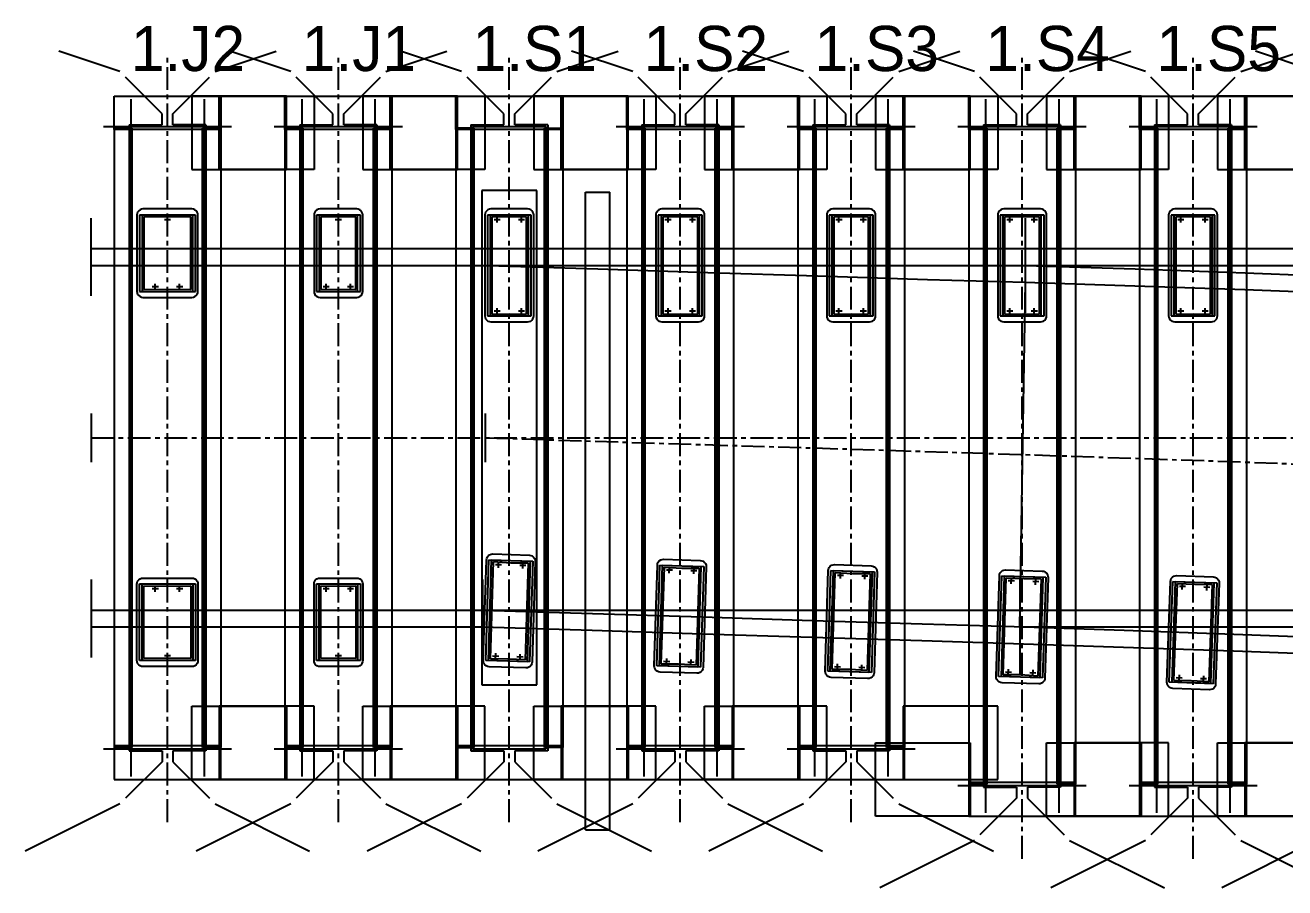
# Model space of a CAD drawing. Extents: x -148 to 173, y 20 to 148.
# Drawn here: x 4.5 to 73.3, y 24 to 71.1 of the extents above; entities that cross this region are included whole.
import ezdxf

# ---------------------------------------------------------------- set-up
doc = ezdxf.new("R2010")
doc.units = 0
doc.linetypes.add('CENTER', pattern=[2, 1.25, -0.25, 0.25, -0.25])
for name, color, linetype in [('CENTLINE', 6, 'CENTER'), ('CHBASE', 11, 'CONTINUOUS'), ('CHBOLTBO', 31, 'CONTINUOUS'), ('CHSOCKET', 9, 'CONTINUOUS'), ('GDMARKS', 1, 'CONTINUOUS'), ('JOINTS', 7, 'CONTINUOUS'), ('KERFSOCK', 5, 'CONTINUOUS'), ('KERFTIMB', 3, 'CONTINUOUS'), ('RADMARKS', 3, 'CONTINUOUS'), ('RAILS', 7, 'CONTINUOUS'), ('SOLEPLAT', 12, 'CONTINUOUS'), ('TIMBCENT', 4, 'CENTER'), ('TIMBFLNG', 8, 'CONTINUOUS'), ('TIMBNUMB', 3, 'CONTINUOUS'), ('TIMBOUTL', 14, 'CONTINUOUS'), ('TIMBWEBS', 8, 'CONTINUOUS')]:
    doc.layers.add(name, color=color, linetype=linetype)

msp = doc.modelspace()

# ---------------------------------------------------------------- linework, layer by layer
at = {"layer": 'CENTLINE'}
for p, q in [((8.08, 48.57), (14.08, 48.57)), ((14.08, 48.57), (20.08, 48.57)), ((20.08, 48.57), (26.08, 48.57)), ((26.08, 48.57), (32.08, 48.57)), ((29.6, 48.57), (35.6, 48.38)), ((32.08, 48.57), (38.08, 48.57)), ((35.6, 48.38), (41.6, 48.19)), ((38.08, 48.57), (44.08, 48.57)), ((41.6, 48.19), (47.6, 48.01)), ((44.08, 48.57), (50.08, 48.57)), ((50.08, 48.57), (56.08, 48.57)), ((56.08, 48.57), (62.08, 48.57)), ((62.08, 48.57), (68.08, 48.57)), ((68.08, 48.57), (74.08, 48.57)), ((47.6, 48.01), (53.6, 47.82)), ((53.6, 47.82), (59.6, 47.63)), ((59.6, 47.63), (65.6, 47.43)), ((65.6, 47.43), (71.6, 47.22)), ((71.6, 47.22), (77.6, 46.99))]:
    msp.add_line(p, q, dxfattribs=at)
at = {"layer": 'CHBASE'}
for p, q in [((10.59, 60.82), (10.58, 60.73)), ((10.58, 60.73), (10.58, 56.57)), ((10.62, 60.9), (10.59, 60.82)), ((10.68, 60.97), (10.62, 60.9)), ((10.75, 61.02), (10.68, 60.97)), ((10.83, 61.05), (10.75, 61.02)), ((10.91, 61.07), (10.83, 61.05)), ((13.58, 61.07), (10.91, 61.07)), ((13.67, 61.05), (13.58, 61.07)), ((13.75, 61.02), (13.67, 61.05)), ((13.82, 60.97), (13.75, 61.02)), ((13.87, 60.9), (13.82, 60.97)), ((13.9, 60.82), (13.87, 60.9)), ((13.91, 60.73), (13.9, 60.82)), ((13.91, 56.57), (13.91, 60.73)), ((20.26, 60.82), (20.25, 60.73)), ((20.25, 60.73), (20.25, 56.57)), ((20.29, 60.9), (20.26, 60.82)), ((20.34, 60.97), (20.29, 60.9)), ((20.41, 61.02), (20.34, 60.97)), ((20.49, 61.05), (20.41, 61.02)), ((20.58, 61.07), (20.49, 61.05)), ((22.58, 61.07), (20.58, 61.07)), ((22.67, 61.05), (22.58, 61.07)), ((22.75, 61.02), (22.67, 61.05)), ((22.82, 60.97), (22.75, 61.02)), ((22.87, 60.9), (22.82, 60.97)), ((22.9, 60.82), (22.87, 60.9)), ((22.91, 60.73), (22.9, 60.82)), ((22.91, 56.57), (22.91, 60.73)), ((29.59, 60.82), (29.58, 60.73)), ((29.58, 60.73), (29.58, 55.23)), ((29.62, 60.9), (29.59, 60.82)), ((29.68, 60.97), (29.62, 60.9)), ((29.75, 61.02), (29.68, 60.97)), ((29.83, 61.05), (29.75, 61.02)), ((29.91, 61.07), (29.83, 61.05)), ((31.91, 61.07), (29.91, 61.07)), ((32, 61.05), (31.91, 61.07)), ((32.08, 61.02), (32, 61.05)), ((32.15, 60.97), (32.08, 61.02)), ((32.2, 60.9), (32.15, 60.97)), ((32.24, 60.82), (32.2, 60.9)), ((32.25, 60.73), (32.24, 60.82)), ((32.25, 55.23), (32.25, 60.73)), ((38.92, 60.82), (38.91, 60.73)), ((38.91, 60.73), (38.91, 55.23)), ((38.96, 60.9), (38.92, 60.82)), ((39.01, 60.97), (38.96, 60.9)), ((39.08, 61.02), (39.01, 60.97)), ((39.16, 61.05), (39.08, 61.02)), ((39.25, 61.07), (39.16, 61.05)), ((41.25, 61.07), (39.25, 61.07)), ((41.33, 61.05), (41.25, 61.07)), ((41.41, 61.02), (41.33, 61.05)), ((41.48, 60.97), (41.41, 61.02)), ((41.54, 60.9), (41.48, 60.97)), ((41.57, 60.82), (41.54, 60.9)), ((41.58, 60.73), (41.57, 60.82)), ((41.58, 55.23), (41.58, 60.73)), ((48.26, 60.82), (48.25, 60.73)), ((48.25, 60.73), (48.25, 55.23)), ((48.29, 60.9), (48.26, 60.82)), ((48.34, 60.97), (48.29, 60.9)), ((48.41, 61.02), (48.34, 60.97)), ((48.49, 61.05), (48.41, 61.02)), ((48.58, 61.07), (48.49, 61.05)), ((50.58, 61.07), (48.58, 61.07)), ((50.67, 61.05), (50.58, 61.07)), ((50.75, 61.02), (50.67, 61.05)), ((50.82, 60.97), (50.75, 61.02)), ((50.87, 60.9), (50.82, 60.97)), ((50.9, 60.82), (50.87, 60.9)), ((50.91, 60.73), (50.9, 60.82)), ((50.91, 55.23), (50.91, 60.73)), ((57.59, 60.82), (57.58, 60.73)), ((57.58, 60.73), (57.58, 55.23)), ((57.62, 60.9), (57.59, 60.82)), ((57.68, 60.97), (57.62, 60.9)), ((57.75, 61.02), (57.68, 60.97)), ((57.83, 61.05), (57.75, 61.02)), ((57.91, 61.07), (57.83, 61.05)), ((59.91, 61.07), (57.91, 61.07)), ((60, 61.05), (59.91, 61.07)), ((60.08, 61.02), (60, 61.05)), ((60.15, 60.97), (60.08, 61.02)), ((60.2, 60.9), (60.15, 60.97)), ((60.24, 60.82), (60.2, 60.9)), ((60.25, 60.73), (60.24, 60.82)), ((60.25, 55.23), (60.25, 60.73)), ((66.92, 60.82), (66.91, 60.73)), ((66.91, 60.73), (66.91, 55.23)), ((66.96, 60.9), (66.92, 60.82)), ((67.01, 60.97), (66.96, 60.9)), ((67.08, 61.02), (67.01, 60.97)), ((67.16, 61.05), (67.08, 61.02)), ((67.25, 61.07), (67.16, 61.05)), ((69.25, 61.07), (67.25, 61.07)), ((69.33, 61.05), (69.25, 61.07)), ((69.41, 61.02), (69.33, 61.05)), ((69.48, 60.97), (69.41, 61.02)), ((69.54, 60.9), (69.48, 60.97)), ((69.57, 60.82), (69.54, 60.9)), ((69.58, 60.73), (69.57, 60.82)), ((69.58, 55.23), (69.58, 60.73)), ((10.58, 56.57), (10.59, 56.48)), ((10.59, 56.48), (10.62, 56.4)), ((10.62, 56.4), (10.68, 56.33)), ((13.82, 56.33), (13.87, 56.4)), ((13.87, 56.4), (13.9, 56.48)), ((13.9, 56.48), (13.91, 56.57)), ((20.25, 56.57), (20.26, 56.48)), ((20.26, 56.48), (20.29, 56.4)), ((20.29, 56.4), (20.34, 56.33)), ((22.82, 56.33), (22.87, 56.4)), ((22.87, 56.4), (22.9, 56.48)), ((22.9, 56.48), (22.91, 56.57)), ((10.68, 56.33), (10.75, 56.28)), ((10.75, 56.28), (10.83, 56.24)), ((10.83, 56.24), (10.91, 56.23)), ((10.91, 56.23), (13.58, 56.23)), ((13.58, 56.23), (13.67, 56.24)), ((13.67, 56.24), (13.75, 56.28)), ((13.75, 56.28), (13.82, 56.33)), ((20.34, 56.33), (20.41, 56.28)), ((20.41, 56.28), (20.49, 56.24)), ((20.49, 56.24), (20.58, 56.23)), ((20.58, 56.23), (22.58, 56.23)), ((22.58, 56.23), (22.67, 56.24)), ((22.67, 56.24), (22.75, 56.28)), ((22.75, 56.28), (22.82, 56.33)), ((29.58, 55.23), (29.59, 55.15)), ((29.59, 55.15), (29.62, 55.07)), ((29.62, 55.07), (29.68, 55)), ((32.15, 55), (32.2, 55.07)), ((32.2, 55.07), (32.24, 55.15)), ((32.24, 55.15), (32.25, 55.23)), ((38.91, 55.23), (38.92, 55.15)), ((38.92, 55.15), (38.96, 55.07)), ((38.96, 55.07), (39.01, 55)), ((41.48, 55), (41.54, 55.07)), ((41.54, 55.07), (41.57, 55.15)), ((41.57, 55.15), (41.58, 55.23)), ((48.25, 55.23), (48.26, 55.15)), ((48.26, 55.15), (48.29, 55.07)), ((48.29, 55.07), (48.34, 55)), ((50.82, 55), (50.87, 55.07)), ((50.87, 55.07), (50.9, 55.15)), ((50.9, 55.15), (50.91, 55.23)), ((57.58, 55.23), (57.59, 55.15)), ((57.59, 55.15), (57.62, 55.07)), ((57.62, 55.07), (57.68, 55)), ((60.15, 55), (60.2, 55.07)), ((60.2, 55.07), (60.24, 55.15)), ((60.24, 55.15), (60.25, 55.23)), ((66.91, 55.23), (66.92, 55.15)), ((66.92, 55.15), (66.96, 55.07)), ((66.96, 55.07), (67.01, 55)), ((69.48, 55), (69.54, 55.07)), ((69.54, 55.07), (69.57, 55.15)), ((69.57, 55.15), (69.58, 55.23)), ((29.68, 55), (29.75, 54.94)), ((29.75, 54.94), (29.83, 54.91)), ((29.83, 54.91), (29.91, 54.9)), ((29.91, 54.9), (31.91, 54.9)), ((31.91, 54.9), (32, 54.91)), ((32, 54.91), (32.08, 54.94)), ((32.08, 54.94), (32.15, 55)), ((39.01, 55), (39.08, 54.94)), ((39.08, 54.94), (39.16, 54.91)), ((39.16, 54.91), (39.25, 54.9)), ((39.25, 54.9), (41.25, 54.9)), ((41.25, 54.9), (41.33, 54.91)), ((41.33, 54.91), (41.41, 54.94)), ((41.41, 54.94), (41.48, 55)), ((48.34, 55), (48.41, 54.94)), ((48.41, 54.94), (48.49, 54.91)), ((48.49, 54.91), (48.58, 54.9)), ((48.58, 54.9), (50.58, 54.9)), ((50.58, 54.9), (50.67, 54.91)), ((50.67, 54.91), (50.75, 54.94)), ((50.75, 54.94), (50.82, 55)), ((57.68, 55), (57.75, 54.94)), ((57.75, 54.94), (57.83, 54.91)), ((57.83, 54.91), (57.91, 54.9)), ((57.91, 54.9), (59.91, 54.9)), ((59.91, 54.9), (60, 54.91)), ((60, 54.91), (60.08, 54.94)), ((60.08, 54.94), (60.15, 55)), ((67.01, 55), (67.08, 54.94)), ((67.08, 54.94), (67.16, 54.91)), ((67.16, 54.91), (67.25, 54.9)), ((67.25, 54.9), (69.25, 54.9)), ((69.25, 54.9), (69.33, 54.91)), ((69.33, 54.91), (69.41, 54.94)), ((69.41, 54.94), (69.48, 55)), ((29.67, 41.9), (29.68, 41.98)), ((29.68, 41.98), (29.72, 42.06)), ((29.72, 42.06), (29.77, 42.13)), ((29.77, 42.13), (29.84, 42.18)), ((29.84, 42.18), (29.92, 42.21)), ((29.92, 42.21), (30.01, 42.22)), ((30.01, 42.22), (32.01, 42.16)), ((32.01, 42.16), (32.09, 42.14)), ((32.09, 42.14), (32.17, 42.11)), ((32.17, 42.11), (32.24, 42.05)), ((32.24, 42.05), (32.29, 41.98)), ((32.29, 41.98), (32.32, 41.9)), ((29.49, 36.4), (29.67, 41.9)), ((32.33, 41.81), (32.16, 36.32)), ((32.32, 41.9), (32.33, 41.81)), ((38.83, 36.11), (39, 41.61)), ((39, 41.61), (39.01, 41.69)), ((39.01, 41.69), (39.05, 41.77)), ((39.05, 41.77), (39.1, 41.84)), ((39.1, 41.84), (39.18, 41.89)), ((39.18, 41.89), (39.26, 41.92)), ((39.26, 41.92), (39.34, 41.93)), ((39.34, 41.93), (41.34, 41.87)), ((41.34, 41.87), (41.43, 41.85)), ((41.43, 41.85), (41.51, 41.82)), ((41.67, 41.52), (41.49, 36.02)), ((41.51, 41.82), (41.57, 41.76)), ((41.57, 41.76), (41.63, 41.69)), ((41.63, 41.69), (41.66, 41.61)), ((41.66, 41.61), (41.67, 41.52)), ((48.16, 35.82), (48.33, 41.31)), ((48.33, 41.31), (48.35, 41.4)), ((48.35, 41.4), (48.38, 41.48)), ((48.38, 41.48), (48.44, 41.55)), ((48.44, 41.55), (48.51, 41.6)), ((48.51, 41.6), (48.59, 41.63)), ((48.59, 41.63), (48.68, 41.64)), ((48.68, 41.64), (50.68, 41.57)), ((50.68, 41.57), (50.76, 41.56)), ((50.76, 41.56), (50.84, 41.52)), ((50.84, 41.52), (50.91, 41.47)), ((50.91, 41.47), (50.96, 41.4)), ((50.96, 41.4), (50.99, 41.32)), ((50.99, 41.32), (51, 41.23)), ((57.77, 41.25), (57.84, 41.31)), ((57.84, 41.31), (57.92, 41.34)), ((57.92, 41.34), (58.01, 41.35)), ((58.01, 41.35), (60.01, 41.28)), ((60.01, 41.28), (60.1, 41.27)), ((60.1, 41.27), (60.17, 41.23)), ((10.58, 40.57), (10.59, 40.66)), ((10.59, 40.66), (10.62, 40.74)), ((10.62, 40.74), (10.68, 40.8)), ((10.68, 40.8), (10.75, 40.86)), ((10.75, 40.86), (10.83, 40.89)), ((10.83, 40.89), (10.91, 40.9)), ((10.91, 40.9), (13.58, 40.9)), ((13.58, 40.9), (13.67, 40.89)), ((13.67, 40.89), (13.75, 40.86)), ((13.75, 40.86), (13.82, 40.8)), ((13.82, 40.8), (13.87, 40.74)), ((13.87, 40.74), (13.9, 40.66)), ((13.9, 40.66), (13.91, 40.57)), ((20.25, 40.57), (20.26, 40.66)), ((20.26, 40.66), (20.29, 40.74)), ((20.29, 40.74), (20.34, 40.8)), ((20.34, 40.8), (20.41, 40.86)), ((20.41, 40.86), (20.49, 40.89)), ((20.49, 40.89), (20.58, 40.9)), ((20.58, 40.9), (22.58, 40.9)), ((22.58, 40.9), (22.67, 40.89)), ((22.67, 40.89), (22.75, 40.86)), ((22.75, 40.86), (22.82, 40.8)), ((22.82, 40.8), (22.87, 40.74)), ((22.87, 40.74), (22.9, 40.66)), ((22.9, 40.66), (22.91, 40.57)), ((51, 41.23), (50.83, 35.73)), ((57.49, 35.53), (57.67, 41.02)), ((57.67, 41.02), (57.68, 41.11)), ((57.68, 41.11), (57.72, 41.19)), ((57.72, 41.19), (57.77, 41.25)), ((60.33, 40.94), (60.16, 35.44)), ((60.17, 41.23), (60.24, 41.18)), ((60.24, 41.18), (60.29, 41.11)), ((60.29, 41.11), (60.32, 41.03)), ((60.32, 41.03), (60.33, 40.94)), ((66.82, 35.22), (67.01, 40.72)), ((67.01, 40.72), (67.03, 40.8)), ((67.03, 40.8), (67.06, 40.88)), ((67.06, 40.88), (67.12, 40.95)), ((67.12, 40.95), (67.19, 41)), ((67.19, 41), (67.27, 41.03)), ((67.27, 41.03), (67.36, 41.04)), ((67.36, 41.04), (69.35, 40.97)), ((69.35, 40.97), (69.44, 40.95)), ((69.44, 40.95), (69.52, 40.92)), ((69.68, 40.62), (69.48, 35.13)), ((69.52, 40.92), (69.59, 40.86)), ((69.59, 40.86), (69.64, 40.79)), ((69.64, 40.79), (69.67, 40.71)), ((69.67, 40.71), (69.68, 40.62)), ((10.58, 36.4), (10.58, 40.57)), ((13.91, 40.57), (13.91, 36.4)), ((20.25, 36.4), (20.25, 40.57)), ((22.91, 40.57), (22.91, 36.4)), ((10.59, 36.32), (10.58, 36.4)), ((10.62, 36.24), (10.59, 36.32)), ((10.68, 36.17), (10.62, 36.24)), ((10.75, 36.11), (10.68, 36.17)), ((10.83, 36.08), (10.75, 36.11)), ((10.91, 36.07), (10.83, 36.08)), ((13.58, 36.07), (10.91, 36.07)), ((13.67, 36.08), (13.58, 36.07)), ((13.75, 36.11), (13.67, 36.08)), ((13.82, 36.17), (13.75, 36.11)), ((13.87, 36.24), (13.82, 36.17)), ((13.9, 36.32), (13.87, 36.24)), ((13.91, 36.4), (13.9, 36.32)), ((20.26, 36.32), (20.25, 36.4)), ((20.29, 36.24), (20.26, 36.32)), ((20.34, 36.17), (20.29, 36.24)), ((20.41, 36.11), (20.34, 36.17)), ((20.49, 36.08), (20.41, 36.11)), ((20.58, 36.07), (20.49, 36.08)), ((22.58, 36.07), (20.58, 36.07)), ((22.67, 36.08), (22.58, 36.07)), ((22.75, 36.11), (22.67, 36.08)), ((22.82, 36.17), (22.75, 36.11)), ((22.87, 36.24), (22.82, 36.17)), ((22.9, 36.32), (22.87, 36.24)), ((22.91, 36.4), (22.9, 36.32)), ((29.5, 36.31), (29.49, 36.4)), ((29.53, 36.23), (29.5, 36.31)), ((29.58, 36.16), (29.53, 36.23)), ((29.65, 36.11), (29.58, 36.16)), ((29.73, 36.07), (29.65, 36.11)), ((29.82, 36.06), (29.73, 36.07)), ((31.82, 35.99), (29.82, 36.06)), ((31.9, 36), (31.82, 35.99)), ((31.98, 36.03), (31.9, 36)), ((32.06, 36.08), (31.98, 36.03)), ((32.11, 36.15), (32.06, 36.08)), ((32.15, 36.23), (32.11, 36.15)), ((32.16, 36.32), (32.15, 36.23)), ((38.84, 36.02), (38.83, 36.11)), ((38.87, 35.94), (38.84, 36.02)), ((38.92, 35.87), (38.87, 35.94)), ((38.99, 35.81), (38.92, 35.87)), ((39.06, 35.78), (38.99, 35.81)), ((39.15, 35.76), (39.06, 35.78)), ((41.39, 35.79), (41.32, 35.74)), ((41.44, 35.86), (41.39, 35.79)), ((41.48, 35.94), (41.44, 35.86)), ((41.49, 36.02), (41.48, 35.94)), ((48.17, 35.73), (48.16, 35.82)), ((41.15, 35.7), (39.15, 35.76)), ((41.24, 35.71), (41.15, 35.7)), ((41.32, 35.74), (41.24, 35.71)), ((48.2, 35.65), (48.17, 35.73)), ((48.25, 35.58), (48.2, 35.65)), ((48.32, 35.52), (48.25, 35.58)), ((48.4, 35.49), (48.32, 35.52)), ((48.48, 35.47), (48.4, 35.49)), ((50.48, 35.41), (48.48, 35.47)), ((50.57, 35.42), (50.48, 35.41)), ((50.65, 35.45), (50.57, 35.42)), ((50.72, 35.5), (50.65, 35.45)), ((50.78, 35.57), (50.72, 35.5)), ((50.81, 35.65), (50.78, 35.57)), ((50.83, 35.73), (50.81, 35.65)), ((57.5, 35.44), (57.49, 35.53)), ((57.53, 35.36), (57.5, 35.44)), ((57.58, 35.29), (57.53, 35.36)), ((57.65, 35.23), (57.58, 35.29)), ((57.73, 35.2), (57.65, 35.23)), ((57.82, 35.18), (57.73, 35.2)), ((59.82, 35.12), (57.82, 35.18)), ((59.9, 35.13), (59.82, 35.12)), ((59.98, 35.16), (59.9, 35.13)), ((60.05, 35.21), (59.98, 35.16)), ((60.11, 35.28), (60.05, 35.21)), ((60.15, 35.36), (60.11, 35.28)), ((60.16, 35.44), (60.15, 35.36)), ((66.83, 35.13), (66.82, 35.22)), ((66.86, 35.05), (66.83, 35.13)), ((69.48, 35.13), (69.47, 35.04)), ((66.91, 34.98), (66.86, 35.05)), ((66.97, 34.92), (66.91, 34.98)), ((67.05, 34.89), (66.97, 34.92)), ((67.14, 34.87), (67.05, 34.89)), ((69.14, 34.8), (67.14, 34.87)), ((69.22, 34.81), (69.14, 34.8)), ((69.31, 34.84), (69.22, 34.81)), ((69.38, 34.89), (69.31, 34.84)), ((69.43, 34.96), (69.38, 34.89)), ((69.47, 35.04), (69.43, 34.96))]:
    msp.add_line(p, q, dxfattribs=at)
at = {"layer": 'CHBOLTBO'}
for p, q in [((12.25, 60.32), (12.25, 60.65)), ((21.58, 60.32), (21.58, 60.65)), ((30.25, 60.32), (30.25, 60.65)), ((31.58, 60.32), (31.58, 60.65)), ((39.58, 60.32), (39.58, 60.65)), ((40.91, 60.32), (40.91, 60.65)), ((48.91, 60.32), (48.91, 60.65)), ((50.25, 60.32), (50.25, 60.65)), ((58.25, 60.32), (58.25, 60.65)), ((59.58, 60.32), (59.58, 60.65)), ((67.58, 60.32), (67.58, 60.65)), ((68.91, 60.32), (68.91, 60.65)), ((12.41, 60.48), (12.08, 60.48)), ((21.75, 60.48), (21.41, 60.48)), ((30.41, 60.48), (30.08, 60.48)), ((31.75, 60.48), (31.41, 60.48)), ((39.75, 60.48), (39.41, 60.48)), ((41.08, 60.48), (40.75, 60.48)), ((49.08, 60.48), (48.75, 60.48)), ((50.41, 60.48), (50.08, 60.48)), ((58.41, 60.48), (58.08, 60.48)), ((59.75, 60.48), (59.41, 60.48)), ((67.75, 60.48), (67.41, 60.48)), ((69.08, 60.48), (68.75, 60.48)), ((11.75, 56.82), (11.41, 56.82)), ((11.58, 56.65), (11.58, 56.98)), ((13.08, 56.82), (12.75, 56.82)), ((12.91, 56.65), (12.91, 56.98)), ((21.08, 56.82), (20.75, 56.82)), ((20.91, 56.65), (20.91, 56.98)), ((22.41, 56.82), (22.08, 56.82)), ((22.25, 56.65), (22.25, 56.98)), ((30.41, 55.48), (30.08, 55.48)), ((30.25, 55.32), (30.25, 55.65)), ((31.75, 55.48), (31.41, 55.48)), ((31.58, 55.32), (31.58, 55.65)), ((39.75, 55.48), (39.41, 55.48)), ((39.58, 55.32), (39.58, 55.65)), ((41.08, 55.48), (40.75, 55.48)), ((40.91, 55.32), (40.91, 55.65)), ((49.08, 55.48), (48.75, 55.48)), ((48.91, 55.32), (48.91, 55.65)), ((50.41, 55.48), (50.08, 55.48)), ((50.25, 55.32), (50.25, 55.65)), ((58.41, 55.48), (58.08, 55.48)), ((58.25, 55.32), (58.25, 55.65)), ((59.75, 55.48), (59.41, 55.48)), ((59.58, 55.32), (59.58, 55.65)), ((67.75, 55.48), (67.41, 55.48)), ((67.58, 55.32), (67.58, 55.65)), ((69.08, 55.48), (68.75, 55.48)), ((68.91, 55.32), (68.91, 55.65)), ((30.49, 41.62), (30.16, 41.63)), ((30.32, 41.46), (30.33, 41.79)), ((31.82, 41.58), (31.49, 41.59)), ((31.65, 41.42), (31.66, 41.75)), ((39.82, 41.33), (39.49, 41.34)), ((39.65, 41.17), (39.66, 41.5)), ((41.16, 41.29), (40.82, 41.3)), ((40.99, 41.13), (41, 41.46)), ((49.16, 41.04), (48.83, 41.05)), ((48.99, 40.88), (49, 41.21)), ((50.49, 41), (50.16, 41.01)), ((50.32, 40.84), (50.33, 41.17)), ((58.49, 40.75), (58.16, 40.76)), ((58.32, 40.59), (58.33, 40.92)), ((59.82, 40.7), (59.49, 40.71)), ((59.65, 40.54), (59.66, 40.88)), ((67.66, 40.28), (67.67, 40.61)), ((11.75, 40.32), (11.41, 40.32)), ((11.58, 40.15), (11.58, 40.49)), ((13.08, 40.32), (12.75, 40.32)), ((12.91, 40.15), (12.91, 40.49)), ((21.08, 40.32), (20.75, 40.32)), ((20.91, 40.15), (20.91, 40.49)), ((22.41, 40.32), (22.08, 40.32)), ((22.25, 40.15), (22.25, 40.49)), ((67.84, 40.44), (67.5, 40.45)), ((69.17, 40.39), (68.83, 40.4)), ((69, 40.23), (69.01, 40.56)), ((12.41, 36.65), (12.08, 36.65)), ((12.25, 36.49), (12.25, 36.82)), ((21.75, 36.65), (21.41, 36.65)), ((21.58, 36.49), (21.58, 36.82)), ((30.34, 36.62), (30, 36.63)), ((30.16, 36.46), (30.17, 36.8)), ((31.67, 36.58), (31.33, 36.59)), ((31.5, 36.42), (31.51, 36.75)), ((39.5, 36.17), (39.51, 36.5)), ((40.83, 36.13), (40.84, 36.46)), ((39.67, 36.33), (39.34, 36.34)), ((41, 36.29), (40.67, 36.3)), ((49, 36.04), (48.67, 36.05)), ((48.83, 35.88), (48.84, 36.21)), ((50.33, 36), (50, 36.01)), ((50.16, 35.84), (50.17, 36.17)), ((58.16, 35.59), (58.17, 35.92)), ((59.5, 35.55), (59.51, 35.88)), ((58.33, 35.75), (58, 35.76)), ((59.67, 35.71), (59.33, 35.72)), ((67.66, 35.44), (67.33, 35.45)), ((67.49, 35.28), (67.5, 35.61)), ((68.99, 35.39), (68.66, 35.4)), ((68.82, 35.23), (68.83, 35.57))]:
    msp.add_line(p, q, dxfattribs=at)
at = {"layer": 'CHSOCKET'}
for p, q in [((10.72, 60.73), (10.72, 56.56)), ((13.78, 60.73), (10.72, 60.73)), ((10.86, 60.73), (10.86, 56.56)), ((13.63, 60.73), (10.86, 60.73)), ((13.63, 56.56), (13.63, 60.73)), ((13.78, 56.56), (13.78, 60.73)), ((20.38, 60.73), (20.38, 56.56)), ((22.78, 60.73), (20.38, 60.73)), ((20.53, 60.73), (20.53, 56.56)), ((22.63, 60.73), (20.53, 60.73)), ((22.63, 56.56), (22.63, 60.73)), ((22.78, 56.56), (22.78, 60.73)), ((29.72, 60.73), (29.72, 55.22)), ((32.11, 60.73), (29.72, 60.73)), ((29.86, 60.73), (29.86, 55.22)), ((31.96, 60.73), (29.86, 60.73)), ((31.96, 55.22), (31.96, 60.73)), ((32.11, 55.22), (32.11, 60.73)), ((39.05, 60.73), (39.05, 55.22)), ((41.44, 60.73), (39.05, 60.73)), ((39.2, 60.73), (39.2, 55.22)), ((41.3, 60.73), (39.2, 60.73)), ((41.3, 55.22), (41.3, 60.73)), ((41.44, 55.22), (41.44, 60.73)), ((48.38, 60.73), (48.38, 55.22)), ((50.78, 60.73), (48.38, 60.73)), ((48.53, 60.73), (48.53, 55.22)), ((50.63, 60.73), (48.53, 60.73)), ((50.63, 55.22), (50.63, 60.73)), ((50.78, 55.22), (50.78, 60.73)), ((57.72, 60.73), (57.72, 55.22)), ((60.11, 60.73), (57.72, 60.73)), ((57.86, 60.73), (57.86, 55.22)), ((59.96, 60.73), (57.86, 60.73)), ((59.96, 55.22), (59.96, 60.73)), ((60.11, 55.22), (60.11, 60.73)), ((67.05, 60.73), (67.05, 55.22)), ((69.44, 60.73), (67.05, 60.73)), ((67.2, 60.73), (67.2, 55.22)), ((69.3, 60.73), (67.2, 60.73)), ((69.3, 55.22), (69.3, 60.73)), ((69.44, 55.22), (69.44, 60.73)), ((10.72, 56.56), (13.78, 56.56)), ((10.86, 56.56), (13.63, 56.56)), ((20.38, 56.56), (22.78, 56.56)), ((20.53, 56.56), (22.63, 56.56)), ((29.72, 55.22), (32.11, 55.22)), ((29.86, 55.22), (31.96, 55.22)), ((39.05, 55.22), (41.44, 55.22)), ((39.2, 55.22), (41.3, 55.22)), ((48.38, 55.22), (50.78, 55.22)), ((48.53, 55.22), (50.63, 55.22)), ((57.72, 55.22), (60.11, 55.22)), ((57.86, 55.22), (59.96, 55.22)), ((67.05, 55.22), (69.44, 55.22)), ((67.2, 55.22), (69.3, 55.22)), ((29.63, 36.4), (29.8, 41.9)), ((29.78, 36.39), (29.95, 41.9)), ((29.8, 41.9), (32.19, 41.83)), ((29.95, 41.9), (32.05, 41.83)), ((32.05, 41.83), (31.88, 36.33)), ((32.19, 41.83), (32.02, 36.32)), ((38.97, 36.11), (39.14, 41.61)), ((39.11, 36.1), (39.28, 41.61)), ((39.14, 41.61), (41.53, 41.54)), ((39.28, 41.61), (41.38, 41.54)), ((41.38, 41.54), (41.21, 36.04)), ((41.53, 41.54), (41.36, 36.03)), ((48.3, 35.81), (48.47, 41.32)), ((48.44, 35.81), (48.62, 41.32)), ((48.47, 41.32), (50.86, 41.24)), ((48.62, 41.32), (50.72, 41.25)), ((10.72, 36.4), (10.72, 40.58)), ((10.72, 40.58), (13.78, 40.58)), ((10.86, 36.4), (10.86, 40.58)), ((10.86, 40.58), (13.63, 40.58)), ((13.63, 40.58), (13.63, 36.4)), ((13.78, 40.58), (13.78, 36.4)), ((20.38, 36.4), (20.38, 40.58)), ((20.38, 40.58), (22.78, 40.58)), ((20.53, 36.4), (20.53, 40.58)), ((20.53, 40.58), (22.63, 40.58)), ((22.63, 40.58), (22.63, 36.4)), ((22.78, 40.58), (22.78, 36.4)), ((50.72, 41.25), (50.54, 35.74)), ((50.86, 41.24), (50.69, 35.74)), ((57.63, 35.52), (57.8, 41.03)), ((57.78, 35.52), (57.95, 41.02)), ((57.8, 41.03), (60.2, 40.95)), ((57.95, 41.02), (60.05, 40.96)), ((60.05, 40.96), (59.88, 35.45)), ((60.2, 40.95), (60.02, 35.45)), ((66.95, 35.22), (67.15, 40.72)), ((67.1, 35.21), (67.29, 40.72)), ((67.15, 40.72), (69.54, 40.64)), ((67.29, 40.72), (69.39, 40.64)), ((69.39, 40.64), (69.2, 35.14)), ((69.54, 40.64), (69.34, 35.13)), ((13.78, 36.4), (10.72, 36.4)), ((13.63, 36.4), (10.86, 36.4)), ((22.78, 36.4), (20.38, 36.4)), ((22.63, 36.4), (20.53, 36.4)), ((32.02, 36.32), (29.63, 36.4)), ((31.88, 36.33), (29.78, 36.39)), ((41.36, 36.03), (38.97, 36.11)), ((41.21, 36.04), (39.11, 36.1)), ((50.69, 35.74), (48.3, 35.81)), ((50.54, 35.74), (48.44, 35.81)), ((60.02, 35.45), (57.63, 35.52)), ((59.88, 35.45), (57.78, 35.52)), ((69.34, 35.13), (66.95, 35.22)), ((69.2, 35.14), (67.1, 35.21))]:
    msp.add_line(p, q, dxfattribs=at)
at = {"layer": 'GDMARKS'}
for p, q in [((29.75, 56.32), (29.75, 60.57)), ((59.09, 55.4), (59.09, 60.57)), ((8.08, 49.9), (8.08, 47.23)), ((8.08, 49.9), (8.08, 47.23)), ((29.6, 49.9), (29.6, 47.23)), ((29.45, 40.82), (29.45, 36.57)), ((58.79, 40.82), (58.79, 35.65))]:
    msp.add_line(p, q, dxfattribs=at)
at = {"layer": 'JOINTS'}
for p, q in [((8.08, 56.32), (8.08, 60.57)), ((8.08, 40.82), (8.08, 36.57))]:
    msp.add_line(p, q, dxfattribs=at)
at = {"layer": 'KERFSOCK'}
for p, q in [((10.96, 60.63), (10.96, 56.66)), ((12.25, 60.61), (10.96, 60.63)), ((13.53, 60.63), (12.25, 60.61)), ((13.53, 56.66), (13.53, 60.63)), ((20.63, 60.63), (20.63, 56.66)), ((21.58, 60.61), (20.63, 60.63)), ((22.53, 60.63), (21.58, 60.61)), ((22.53, 56.66), (22.53, 60.63)), ((29.96, 60.63), (29.96, 55.32)), ((30.91, 60.61), (29.96, 60.63)), ((31.86, 60.63), (30.91, 60.61)), ((31.86, 55.32), (31.86, 60.63)), ((39.3, 60.63), (39.3, 55.32)), ((40.25, 60.61), (39.3, 60.63)), ((41.2, 60.63), (40.25, 60.61)), ((41.2, 55.32), (41.2, 60.63)), ((48.63, 60.63), (48.63, 55.32)), ((49.58, 60.61), (48.63, 60.63)), ((50.53, 60.63), (49.58, 60.61)), ((50.53, 55.32), (50.53, 60.63)), ((57.96, 60.63), (57.96, 55.32)), ((58.91, 60.61), (57.96, 60.63)), ((59.86, 60.63), (58.91, 60.61)), ((59.86, 55.32), (59.86, 60.63)), ((67.3, 60.63), (67.3, 55.32)), ((68.25, 60.61), (67.3, 60.63)), ((69.2, 60.63), (68.25, 60.61)), ((69.2, 55.32), (69.2, 60.63)), ((10.96, 56.66), (12.25, 56.68)), ((12.25, 56.68), (13.53, 56.66)), ((20.63, 56.66), (21.58, 56.68)), ((21.58, 56.68), (22.53, 56.66)), ((29.96, 55.32), (30.91, 55.34)), ((30.91, 55.34), (31.86, 55.32)), ((39.3, 55.32), (40.25, 55.34)), ((40.25, 55.34), (41.2, 55.32)), ((48.63, 55.32), (49.58, 55.34)), ((49.58, 55.34), (50.53, 55.32)), ((57.96, 55.32), (58.91, 55.34)), ((58.91, 55.34), (59.86, 55.32)), ((67.3, 55.32), (68.25, 55.34)), ((68.25, 55.34), (69.2, 55.32)), ((29.88, 36.49), (30.05, 41.8)), ((30.05, 41.8), (31, 41.74)), ((31, 41.74), (31.95, 41.74)), ((31.95, 41.74), (31.78, 36.43)), ((39.21, 36.2), (39.38, 41.5)), ((39.38, 41.5), (40.33, 41.45)), ((40.33, 41.45), (41.28, 41.44)), ((41.28, 41.44), (41.11, 36.14)), ((48.55, 35.91), (48.71, 41.21)), ((48.71, 41.21), (49.66, 41.16)), ((49.66, 41.16), (50.61, 41.15)), ((50.61, 41.15), (50.45, 35.85)), ((57.88, 35.61), (58.05, 40.92)), ((58.05, 40.92), (59, 40.87)), ((59, 40.87), (59.95, 40.86)), ((59.95, 40.86), (59.78, 35.55)), ((67.2, 35.31), (67.39, 40.61)), ((67.39, 40.61), (68.34, 40.56)), ((10.96, 36.5), (10.96, 40.48)), ((10.96, 40.48), (12.25, 40.46)), ((12.25, 40.46), (13.53, 40.48)), ((13.53, 40.48), (13.53, 36.5)), ((20.63, 36.5), (20.63, 40.48)), ((20.63, 40.48), (21.58, 40.46)), ((21.58, 40.46), (22.53, 40.48)), ((22.53, 40.48), (22.53, 36.5)), ((68.34, 40.56), (69.29, 40.55)), ((69.29, 40.55), (69.1, 35.24)), ((12.25, 36.53), (10.96, 36.5)), ((13.53, 36.5), (12.25, 36.53)), ((21.58, 36.53), (20.63, 36.5)), ((22.53, 36.5), (21.58, 36.53)), ((30.83, 36.48), (29.88, 36.49)), ((31.78, 36.43), (30.83, 36.48)), ((40.16, 36.19), (39.21, 36.2)), ((41.11, 36.14), (40.16, 36.19)), ((49.5, 35.9), (48.55, 35.91)), ((50.45, 35.85), (49.5, 35.9)), ((58.83, 35.61), (57.88, 35.61)), ((59.78, 35.55), (58.83, 35.61)), ((68.15, 35.29), (67.2, 35.31)), ((69.1, 35.24), (68.15, 35.29))]:
    msp.add_line(p, q, dxfattribs=at)
at = {"layer": 'KERFTIMB'}
for p, q in [((9.65, 68.57), (6.31, 69.68)), ((14.85, 68.57), (18.18, 69.68)), ((18.98, 68.57), (15.65, 69.68)), ((24.18, 68.57), (27.51, 69.68)), ((28.31, 68.57), (24.98, 69.68)), ((33.51, 68.57), (36.85, 69.68)), ((37.65, 68.57), (34.31, 69.68)), ((42.85, 68.57), (46.18, 69.68)), ((46.98, 68.57), (43.65, 69.68)), ((52.18, 68.57), (55.51, 69.68)), ((56.31, 68.57), (52.98, 69.68)), ((61.51, 68.57), (64.85, 69.68)), ((65.65, 68.57), (62.31, 69.68)), ((70.85, 68.57), (74.18, 69.68)), ((74.98, 68.57), (71.65, 69.68)), ((11.95, 66.27), (9.95, 68.27)), ((12.55, 66.27), (14.55, 68.27)), ((21.28, 66.27), (19.28, 68.27)), ((21.88, 66.27), (23.88, 68.27)), ((30.61, 66.27), (28.61, 68.27)), ((31.21, 66.27), (33.21, 68.27)), ((39.95, 66.27), (37.95, 68.27)), ((40.55, 66.27), (42.55, 68.27)), ((49.28, 66.27), (47.28, 68.27)), ((49.88, 66.27), (51.88, 68.27)), ((58.61, 66.27), (56.61, 68.27)), ((59.21, 66.27), (61.21, 68.27)), ((67.95, 66.27), (65.95, 68.27)), ((68.55, 66.27), (70.55, 68.27)), ((11.95, 65.67), (11.95, 66.27)), ((12.55, 65.67), (12.55, 66.27)), ((21.28, 65.67), (21.28, 66.27)), ((21.88, 65.67), (21.88, 66.27)), ((30.61, 65.67), (30.61, 66.27)), ((31.21, 65.67), (31.21, 66.27)), ((39.95, 65.67), (39.95, 66.27)), ((40.55, 65.67), (40.55, 66.27)), ((49.28, 65.67), (49.28, 66.27)), ((49.88, 65.67), (49.88, 66.27)), ((58.61, 65.67), (58.61, 66.27)), ((59.21, 65.67), (59.21, 66.27)), ((67.95, 65.67), (67.95, 66.27)), ((68.55, 65.67), (68.55, 66.27)), ((10.15, 65.67), (11.95, 65.67)), ((10.15, 65.67), (10.15, 31.47)), ((14.35, 65.67), (12.55, 65.67)), ((14.35, 65.67), (14.35, 31.47)), ((19.48, 65.67), (21.28, 65.67)), ((19.48, 65.67), (19.48, 31.47)), ((23.68, 65.67), (21.88, 65.67)), ((23.68, 65.67), (23.68, 31.47)), ((28.81, 65.67), (30.61, 65.67)), ((28.81, 65.67), (28.81, 31.47)), ((33.01, 65.67), (31.21, 65.67)), ((33.01, 65.67), (33.01, 31.47)), ((38.15, 65.67), (39.95, 65.67)), ((38.15, 65.67), (38.15, 31.47)), ((42.35, 65.67), (40.55, 65.67)), ((42.35, 65.67), (42.35, 31.47)), ((47.48, 65.67), (49.28, 65.67)), ((47.48, 65.67), (47.48, 31.47)), ((51.68, 65.67), (49.88, 65.67)), ((51.68, 65.67), (51.68, 31.47)), ((56.81, 65.67), (58.61, 65.67)), ((56.81, 65.67), (56.81, 29.47)), ((61.01, 65.67), (59.21, 65.67)), ((61.01, 65.67), (61.01, 29.47)), ((66.15, 65.67), (67.95, 65.67)), ((66.15, 65.67), (66.15, 29.47)), ((70.35, 65.67), (68.55, 65.67)), ((70.35, 65.67), (70.35, 29.47)), ((10.15, 31.47), (11.95, 31.47)), ((11.95, 31.47), (11.95, 30.87)), ((14.35, 31.47), (12.55, 31.47)), ((12.55, 31.47), (12.55, 30.87)), ((19.48, 31.47), (21.28, 31.47)), ((21.28, 31.47), (21.28, 30.87)), ((23.68, 31.47), (21.88, 31.47)), ((21.88, 31.47), (21.88, 30.87)), ((28.81, 31.47), (30.61, 31.47)), ((30.61, 31.47), (30.61, 30.87)), ((33.01, 31.47), (31.21, 31.47)), ((31.21, 31.47), (31.21, 30.87)), ((38.15, 31.47), (39.95, 31.47)), ((39.95, 31.47), (39.95, 30.87)), ((42.35, 31.47), (40.55, 31.47)), ((40.55, 31.47), (40.55, 30.87)), ((47.48, 31.47), (49.28, 31.47)), ((49.28, 31.47), (49.28, 30.87)), ((51.68, 31.47), (49.88, 31.47)), ((49.88, 31.47), (49.88, 30.87)), ((11.95, 30.87), (9.95, 28.87)), ((12.55, 30.87), (14.55, 28.87)), ((21.28, 30.87), (19.28, 28.87)), ((21.88, 30.87), (23.88, 28.87)), ((30.61, 30.87), (28.61, 28.87)), ((31.21, 30.87), (33.21, 28.87)), ((39.95, 30.87), (37.95, 28.87)), ((40.55, 30.87), (42.55, 28.87)), ((49.28, 30.87), (47.28, 28.87)), ((49.88, 30.87), (51.88, 28.87)), ((56.81, 29.47), (58.61, 29.47)), ((58.61, 29.47), (58.61, 28.87)), ((61.01, 29.47), (59.21, 29.47)), ((59.21, 29.47), (59.21, 28.87)), ((66.15, 29.47), (67.95, 29.47)), ((67.95, 29.47), (67.95, 28.87)), ((70.35, 29.47), (68.55, 29.47)), ((68.55, 29.47), (68.55, 28.87)), ((9.65, 28.57), (4.48, 25.98)), ((18.98, 28.57), (13.81, 25.98)), ((14.85, 28.57), (20.01, 25.98)), ((28.31, 28.57), (23.15, 25.98)), ((24.18, 28.57), (29.35, 25.98)), ((37.65, 28.57), (32.48, 25.98)), ((33.51, 28.57), (38.68, 25.98)), ((46.98, 28.57), (41.81, 25.98)), ((42.85, 28.57), (48.01, 25.98)), ((52.18, 28.57), (57.35, 25.98)), ((58.61, 28.87), (56.61, 26.87)), ((59.21, 28.87), (61.21, 26.87)), ((67.95, 28.87), (65.95, 26.87)), ((68.55, 28.87), (70.55, 26.87)), ((56.31, 26.57), (51.15, 23.98)), ((65.65, 26.57), (60.48, 23.98)), ((61.51, 26.57), (66.68, 23.98)), ((74.98, 26.57), (69.81, 23.98)), ((70.85, 26.57), (76.01, 23.98))]:
    msp.add_line(p, q, dxfattribs=at)
at = {"layer": 'RADMARKS'}
msp.add_line((58.79, 38.24), (59.09, 57.07), dxfattribs=at)
at = {"layer": 'RAILS'}
for p, q in [((8.08, 58.9), (14.08, 58.9)), ((14.08, 58.9), (20.08, 58.9)), ((20.08, 58.9), (26.08, 58.9)), ((26.08, 58.9), (32.08, 58.9)), ((32.08, 58.9), (38.08, 58.9)), ((38.08, 58.9), (44.08, 58.9)), ((44.08, 58.9), (50.08, 58.9)), ((50.08, 58.9), (56.08, 58.9)), ((56.08, 58.9), (62.08, 58.9)), ((62.08, 58.9), (68.08, 58.9)), ((68.08, 58.9), (74.08, 58.9)), ((8.08, 57.98), (14.08, 57.98)), ((14.08, 57.98), (20.08, 57.98)), ((20.08, 57.98), (26.08, 57.98)), ((26.08, 57.98), (32.08, 57.98)), ((29.75, 57.97), (35.75, 57.79)), ((32.08, 57.98), (38.08, 57.98)), ((35.75, 57.79), (41.75, 57.6)), ((38.08, 57.98), (44.08, 57.98)), ((44.08, 57.98), (50.08, 57.98)), ((50.08, 57.98), (56.08, 57.98)), ((56.08, 57.98), (62.08, 57.98)), ((59.09, 57.98), (65.09, 57.79)), ((62.08, 57.98), (68.08, 57.98)), ((65.09, 57.79), (71.09, 57.58)), ((68.08, 57.98), (74.08, 57.98)), ((41.75, 57.6), (47.75, 57.41)), ((47.75, 57.41), (53.75, 57.22)), ((53.75, 57.22), (59.07, 57.06)), ((71.09, 57.58), (77.09, 57.35)), ((59.07, 57.06), (59.07, 57.07)), ((59.07, 57.07), (65.07, 56.87)), ((65.07, 56.87), (71.07, 56.66)), ((71.07, 56.66), (77.07, 56.44)), ((8.08, 39.15), (14.08, 39.15)), ((14.08, 39.15), (20.08, 39.15)), ((20.08, 39.15), (26.08, 39.15)), ((26.08, 39.15), (29.45, 39.15)), ((29.45, 39.15), (35.45, 39.15)), ((29.45, 39.15), (29.45, 39.15)), ((29.45, 39.15), (35.45, 38.97)), ((35.45, 39.15), (41.45, 39.15)), ((35.45, 38.97), (41.45, 38.78)), ((41.45, 39.15), (47.45, 39.15)), ((41.45, 38.78), (47.45, 38.59)), ((47.45, 39.15), (53.45, 39.15)), ((47.45, 38.59), (53.45, 38.4)), ((53.45, 39.15), (58.79, 39.15)), ((58.79, 39.15), (58.79, 39.15)), ((58.79, 39.15), (64.79, 39.15)), ((64.79, 39.15), (70.79, 39.15)), ((70.79, 39.15), (76.79, 39.15)), ((8.08, 38.24), (14.08, 38.24)), ((14.08, 38.24), (20.08, 38.24)), ((20.08, 38.24), (26.08, 38.24)), ((26.08, 38.24), (29.44, 38.24)), ((29.44, 38.24), (29.44, 38.24)), ((29.44, 38.24), (35.44, 38.05)), ((35.44, 38.05), (41.44, 37.86)), ((41.44, 37.86), (47.44, 37.67)), ((53.45, 38.4), (58.48, 38.25)), ((58.48, 38.25), (58.48, 38.25)), ((58.48, 38.25), (64.48, 38.05)), ((58.79, 38.24), (64.79, 38.24)), ((64.48, 38.05), (70.48, 37.84)), ((64.79, 38.24), (70.79, 38.24)), ((70.48, 37.84), (76.48, 37.62)), ((70.79, 38.24), (76.79, 38.24)), ((47.44, 37.67), (53.44, 37.49)), ((53.44, 37.49), (58.45, 37.33)), ((58.45, 37.33), (58.45, 37.33)), ((58.45, 37.33), (64.45, 37.13)), ((64.45, 37.13), (70.45, 36.92)), ((70.45, 36.92), (76.45, 36.7))]:
    msp.add_line(p, q, dxfattribs=at)
at = {"layer": 'SOLEPLAT'}
for p, q in [((29.41, 62.07), (29.41, 35.07)), ((32.41, 62.07), (29.41, 62.07)), ((32.41, 35.07), (32.41, 62.07)), ((35.08, 61.98), (36.41, 61.98)), ((35.08, 27.15), (35.08, 61.98)), ((36.41, 27.15), (36.41, 61.98)), ((29.41, 35.07), (32.41, 35.07)), ((35.08, 27.15), (36.41, 27.15))]:
    msp.add_line(p, q, dxfattribs=at)
at = {"layer": 'TIMBCENT'}
for p, q in [((12.25, 27.57), (12.25, 69.57)), ((21.58, 27.57), (21.58, 69.57)), ((30.91, 27.57), (30.91, 69.57)), ((40.25, 27.57), (40.25, 69.57)), ((49.58, 27.57), (49.58, 69.57)), ((58.91, 25.57), (58.91, 69.57)), ((68.25, 25.57), (68.25, 69.57))]:
    msp.add_line(p, q, dxfattribs=at)
at = {"layer": 'TIMBFLNG'}
for p, q in [((9.33, 65.4), (9.33, 67.23)), ((9.33, 67.23), (15.16, 67.23)), ((15.16, 67.23), (15.16, 65.4)), ((18.66, 65.4), (18.66, 67.23)), ((18.66, 67.23), (24.5, 67.23)), ((24.5, 67.23), (24.5, 65.4)), ((28, 65.4), (28, 67.23)), ((28, 67.23), (33.83, 67.23)), ((33.83, 67.23), (33.83, 65.4)), ((37.33, 65.4), (37.33, 67.23)), ((37.33, 67.23), (43.16, 67.23)), ((43.16, 67.23), (43.16, 65.4)), ((46.66, 65.4), (46.66, 67.23)), ((46.66, 67.23), (52.5, 67.23)), ((52.5, 67.23), (52.5, 65.4)), ((56, 65.4), (56, 67.23)), ((56, 67.23), (61.83, 67.23)), ((61.83, 67.23), (61.83, 65.4)), ((65.33, 65.4), (65.33, 67.23)), ((65.33, 67.23), (71.16, 67.23)), ((71.16, 67.23), (71.16, 65.4)), ((10.33, 65.48), (9.33, 65.48)), ((9.33, 65.48), (9.33, 31.65)), ((15.16, 65.4), (9.33, 65.4)), ((10.33, 31.65), (10.33, 65.48)), ((14.16, 65.48), (15.16, 65.48)), ((14.16, 31.65), (14.16, 65.48)), ((15.16, 65.48), (15.16, 31.65)), ((19.66, 65.48), (18.66, 65.48)), ((18.66, 65.48), (18.66, 31.65)), ((24.5, 65.4), (18.66, 65.4)), ((19.66, 31.65), (19.66, 65.48)), ((23.5, 65.48), (24.5, 65.48)), ((23.5, 31.65), (23.5, 65.48)), ((24.5, 65.48), (24.5, 31.65)), ((29, 65.48), (28, 65.48)), ((28, 65.48), (28, 31.65)), ((33.83, 65.4), (28, 65.4)), ((29, 31.65), (29, 65.48)), ((32.83, 65.48), (33.83, 65.48)), ((32.83, 31.65), (32.83, 65.48)), ((33.83, 65.48), (33.83, 31.65)), ((38.33, 65.48), (37.33, 65.48)), ((37.33, 65.48), (37.33, 31.65)), ((43.16, 65.4), (37.33, 65.4)), ((38.33, 31.65), (38.33, 65.48)), ((42.16, 65.48), (43.16, 65.48)), ((42.16, 31.65), (42.16, 65.48)), ((43.16, 65.48), (43.16, 31.65)), ((47.66, 65.48), (46.66, 65.48)), ((46.66, 65.48), (46.66, 31.65)), ((52.5, 65.4), (46.66, 65.4)), ((47.66, 31.65), (47.66, 65.48)), ((51.5, 65.48), (52.5, 65.48)), ((51.5, 31.65), (51.5, 65.48)), ((52.5, 65.48), (52.5, 31.65)), ((57, 65.48), (56, 65.48)), ((56, 65.48), (56, 29.65)), ((61.83, 65.4), (56, 65.4)), ((57, 29.65), (57, 65.48)), ((60.83, 65.48), (61.83, 65.48)), ((60.83, 29.65), (60.83, 65.48)), ((61.83, 65.48), (61.83, 29.65)), ((66.33, 65.48), (65.33, 65.48)), ((65.33, 65.48), (65.33, 29.65)), ((71.16, 65.4), (65.33, 65.4)), ((66.33, 29.65), (66.33, 65.48)), ((70.16, 65.48), (71.16, 65.48)), ((70.16, 29.65), (70.16, 65.48)), ((71.16, 65.48), (71.16, 29.65)), ((8.08, 57.98), (8.08, 57.98)), ((8.08, 57.98), (8.08, 57.98)), ((8.08, 57.98), (8.08, 57.98)), ((8.08, 57.98), (8.08, 57.98)), ((8.08, 57.98), (8.08, 57.98)), ((8.08, 57.98), (8.08, 57.98)), ((8.08, 57.98), (8.08, 57.98)), ((8.08, 57.98), (8.08, 57.98)), ((8.08, 57.98), (8.08, 57.98)), ((8.08, 57.98), (8.08, 57.98)), ((8.08, 57.98), (8.08, 57.98)), ((8.08, 57.98), (8.08, 57.98)), ((8.08, 57.98), (8.08, 57.98)), ((8.08, 57.98), (8.08, 57.98)), ((8.08, 57.98), (8.08, 57.98)), ((8.08, 57.98), (8.08, 57.98)), ((8.08, 57.98), (8.08, 57.98)), ((8.08, 57.98), (8.08, 57.98)), ((8.08, 57.98), (8.08, 57.98)), ((8.08, 57.98), (8.08, 57.98)), ((8.08, 57.98), (8.08, 57.98)), ((8.08, 57.98), (8.08, 57.98)), ((8.08, 57.98), (8.08, 57.98)), ((8.08, 57.98), (8.08, 57.98)), ((8.08, 57.98), (8.08, 57.98)), ((8.08, 57.98), (8.08, 57.98)), ((8.08, 57.98), (8.08, 57.98)), ((8.08, 57.98), (8.08, 57.98)), ((8.08, 57.98), (8.08, 57.98)), ((8.08, 57.98), (8.08, 57.98)), ((8.08, 57.98), (8.08, 57.98)), ((8.08, 57.98), (8.08, 57.98)), ((8.08, 57.98), (8.08, 57.98)), ((8.08, 57.98), (8.08, 57.98)), ((8.08, 57.98), (8.08, 57.98)), ((8.08, 57.98), (8.08, 57.98)), ((8.08, 57.98), (8.08, 57.98)), ((8.08, 57.98), (8.08, 57.98)), ((8.08, 57.98), (8.08, 57.98)), ((8.08, 57.98), (8.08, 57.98)), ((8.08, 57.98), (8.08, 57.98)), ((8.08, 57.98), (8.08, 57.98)), ((8.08, 57.98), (8.08, 57.98)), ((8.08, 57.98), (8.08, 57.98)), ((8.08, 57.98), (8.08, 57.98)), ((8.08, 57.98), (8.08, 57.98)), ((8.08, 57.98), (8.08, 57.98)), ((8.08, 57.98), (8.08, 57.98)), ((8.08, 57.98), (8.08, 57.98)), ((8.08, 57.98), (8.08, 57.98)), ((8.08, 57.98), (8.08, 57.98)), ((8.08, 57.98), (8.08, 57.98)), ((8.08, 57.98), (8.08, 57.98)), ((8.08, 57.98), (8.08, 57.98)), ((8.08, 57.98), (8.08, 57.98)), ((8.08, 57.98), (8.08, 57.98)), ((8.08, 57.98), (8.08, 57.98)), ((8.08, 57.98), (8.08, 57.98)), ((8.08, 57.98), (8.08, 57.98)), ((8.08, 57.98), (8.08, 57.98)), ((8.08, 57.98), (8.08, 57.98)), ((8.08, 57.98), (8.08, 57.98)), ((8.08, 57.98), (8.08, 57.98)), ((8.08, 57.98), (8.08, 57.98)), ((8.08, 57.98), (8.08, 57.98)), ((8.08, 57.98), (8.08, 57.98)), ((8.08, 57.98), (8.08, 57.98)), ((8.08, 57.98), (8.08, 57.98)), ((8.08, 57.98), (8.08, 57.98)), ((8.08, 57.98), (8.08, 57.98)), ((8.08, 57.98), (8.08, 57.98)), ((8.08, 57.98), (8.08, 57.98)), ((8.08, 57.98), (8.08, 57.98)), ((8.08, 57.98), (8.08, 57.98)), ((8.08, 57.98), (8.08, 57.98)), ((8.08, 57.98), (8.08, 57.98)), ((8.08, 57.98), (8.08, 57.98)), ((8.08, 57.98), (8.08, 57.98)), ((8.08, 57.98), (8.08, 57.98)), ((8.08, 57.98), (8.08, 57.98)), ((8.08, 57.98), (8.08, 57.98)), ((8.08, 57.98), (8.08, 57.98)), ((8.08, 57.98), (8.08, 57.98)), ((8.08, 57.98), (8.08, 57.98)), ((8.08, 57.98), (8.08, 57.98)), ((8.08, 57.98), (8.08, 57.98)), ((8.08, 57.98), (8.08, 57.98)), ((8.08, 57.98), (8.08, 57.98)), ((8.08, 57.98), (8.08, 57.98)), ((8.08, 57.98), (8.08, 57.98)), ((8.08, 57.98), (8.08, 57.98)), ((8.08, 57.98), (8.08, 57.98)), ((8.08, 57.98), (8.08, 57.98)), ((8.08, 57.98), (8.08, 57.98)), ((8.08, 57.98), (8.08, 57.98)), ((8.08, 57.98), (8.08, 57.98)), ((8.08, 57.98), (8.08, 57.98)), ((8.08, 57.98), (8.08, 57.98)), ((8.08, 57.98), (8.08, 57.98)), ((8.08, 57.98), (8.08, 57.98)), ((8.08, 57.98), (8.08, 57.98)), ((8.08, 57.98), (8.08, 57.98)), ((8.08, 57.98), (8.08, 57.98)), ((8.08, 57.98), (8.08, 57.98)), ((8.08, 57.98), (8.08, 57.98)), ((8.08, 57.98), (8.08, 57.98)), ((8.08, 57.98), (8.08, 57.98)), ((8.08, 57.98), (8.08, 57.98)), ((8.08, 57.98), (8.08, 57.98)), ((8.08, 57.98), (8.08, 57.98)), ((8.08, 57.98), (8.08, 57.98)), ((8.08, 57.98), (8.08, 57.98)), ((8.08, 57.98), (8.08, 57.98)), ((8.08, 57.98), (8.08, 57.98)), ((8.08, 57.98), (8.08, 57.98)), ((8.08, 57.98), (8.08, 57.98)), ((8.08, 57.98), (8.08, 57.98)), ((8.08, 57.98), (8.08, 57.98)), ((8.08, 57.98), (8.08, 57.98)), ((8.08, 57.98), (8.08, 57.98)), ((8.08, 57.98), (8.08, 57.98)), ((8.08, 57.98), (8.08, 57.98)), ((8.08, 57.98), (8.08, 57.98)), ((8.08, 57.98), (8.08, 57.98)), ((8.08, 57.98), (8.08, 57.98)), ((8.08, 57.98), (8.08, 57.98)), ((8.08, 57.98), (8.08, 57.98)), ((8.08, 57.98), (8.08, 57.98)), ((8.08, 57.98), (8.08, 57.98)), ((8.08, 57.98), (8.08, 57.98)), ((8.08, 57.98), (8.08, 57.98)), ((8.08, 57.98), (8.08, 57.98)), ((8.08, 57.98), (8.08, 57.98)), ((8.08, 57.98), (8.08, 57.98)), ((8.08, 57.98), (8.08, 57.98)), ((8.08, 57.98), (8.08, 57.98)), ((9.33, 31.73), (9.33, 29.9)), ((15.16, 31.73), (9.33, 31.73)), ((9.33, 31.65), (10.33, 31.65)), ((15.16, 31.65), (14.16, 31.65)), ((15.16, 29.9), (15.16, 31.73)), ((18.66, 31.73), (18.66, 29.9)), ((24.5, 31.73), (18.66, 31.73)), ((18.66, 31.65), (19.66, 31.65)), ((24.5, 31.65), (23.5, 31.65)), ((24.5, 29.9), (24.5, 31.73)), ((28, 31.73), (28, 29.9)), ((33.83, 31.73), (28, 31.73)), ((28, 31.65), (29, 31.65)), ((33.83, 31.65), (32.83, 31.65)), ((33.83, 29.9), (33.83, 31.73)), ((37.33, 31.73), (37.33, 29.9)), ((43.16, 31.73), (37.33, 31.73)), ((37.33, 31.65), (38.33, 31.65)), ((43.16, 31.65), (42.16, 31.65)), ((43.16, 29.9), (43.16, 31.73)), ((46.66, 31.73), (46.66, 29.9)), ((52.5, 31.73), (46.66, 31.73)), ((46.66, 31.65), (47.66, 31.65)), ((52.5, 31.65), (51.5, 31.65)), ((52.5, 29.9), (52.5, 31.73)), ((9.33, 29.9), (15.16, 29.9)), ((18.66, 29.9), (24.5, 29.9)), ((28, 29.9), (33.83, 29.9)), ((37.33, 29.9), (43.16, 29.9)), ((46.66, 29.9), (52.5, 29.9)), ((56, 29.73), (56, 27.9)), ((61.83, 29.73), (56, 29.73)), ((56, 29.65), (57, 29.65)), ((61.83, 29.65), (60.83, 29.65)), ((61.83, 27.9), (61.83, 29.73)), ((65.33, 29.73), (65.33, 27.9)), ((71.16, 29.73), (65.33, 29.73)), ((65.33, 29.65), (66.33, 29.65)), ((71.16, 29.65), (70.16, 29.65)), ((71.16, 27.9), (71.16, 29.73)), ((56, 27.9), (61.83, 27.9)), ((65.33, 27.9), (71.16, 27.9))]:
    msp.add_line(p, q, dxfattribs=at)
at = {"layer": 'TIMBOUTL'}
for p, q in [((10.25, 67.07), (10.25, 30.07)), ((14.25, 67.07), (14.25, 30.07)), ((19.58, 67.07), (19.58, 30.07)), ((23.58, 67.07), (23.58, 30.07)), ((38.25, 67.07), (38.25, 30.07)), ((42.25, 67.07), (42.25, 30.07)), ((47.58, 67.07), (47.58, 30.07)), ((51.58, 67.07), (51.58, 30.07)), ((56.91, 67.07), (56.91, 28.07)), ((60.91, 67.07), (60.91, 28.07)), ((66.25, 67.07), (66.25, 28.07)), ((70.25, 67.07), (70.25, 28.07)), ((8.75, 65.57), (15.75, 65.57)), ((18.08, 65.57), (25.08, 65.57)), ((28.91, 65.57), (32.91, 65.57)), ((28.91, 65.57), (28.91, 31.57)), ((32.91, 65.57), (32.91, 31.57)), ((36.75, 65.57), (43.75, 65.57)), ((46.08, 65.57), (53.08, 65.57)), ((55.41, 65.57), (62.41, 65.57)), ((64.75, 65.57), (71.75, 65.57)), ((8.75, 31.57), (15.75, 31.57)), ((18.08, 31.57), (25.08, 31.57)), ((28.91, 31.57), (32.91, 31.57)), ((36.75, 31.57), (43.75, 31.57)), ((46.08, 31.57), (53.08, 31.57)), ((55.41, 29.57), (62.41, 29.57)), ((64.75, 29.57), (71.75, 29.57))]:
    msp.add_line(p, q, dxfattribs=at)
at = {"layer": 'TIMBWEBS'}
for p, q in [((18.75, 67.23), (13.58, 67.23)), ((13.58, 67.23), (13.58, 63.23)), ((15.08, 67.23), (20.25, 67.23)), ((15.08, 63.23), (15.08, 67.23)), ((18.75, 63.23), (18.75, 67.23)), ((20.25, 67.23), (20.25, 63.23)), ((28.08, 67.23), (22.91, 67.23)), ((22.91, 67.23), (22.91, 63.23)), ((24.41, 67.23), (29.58, 67.23)), ((24.41, 63.23), (24.41, 67.23)), ((28.08, 63.23), (28.08, 67.23)), ((29.58, 67.23), (29.58, 63.23)), ((37.41, 67.23), (32.25, 67.23)), ((32.25, 67.23), (32.25, 63.23)), ((33.75, 67.23), (38.91, 67.23)), ((33.75, 63.23), (33.75, 67.23)), ((37.41, 63.23), (37.41, 67.23)), ((38.91, 67.23), (38.91, 63.23)), ((46.75, 67.23), (41.58, 67.23)), ((41.58, 67.23), (41.58, 63.23)), ((43.08, 67.23), (48.25, 67.23)), ((43.08, 63.23), (43.08, 67.23)), ((46.75, 63.23), (46.75, 67.23)), ((48.25, 67.23), (48.25, 63.23)), ((56.08, 67.23), (50.91, 67.23)), ((50.91, 67.23), (50.91, 63.23)), ((52.41, 67.23), (57.58, 67.23)), ((52.41, 63.23), (52.41, 67.23)), ((56.08, 63.23), (56.08, 67.23)), ((57.58, 67.23), (57.58, 63.23)), ((65.41, 67.23), (60.25, 67.23)), ((60.25, 67.23), (60.25, 63.23)), ((61.75, 67.23), (66.91, 67.23)), ((61.75, 63.23), (61.75, 67.23)), ((65.41, 63.23), (65.41, 67.23)), ((66.91, 67.23), (66.91, 63.23)), ((74.75, 67.23), (69.58, 67.23)), ((69.58, 67.23), (69.58, 63.23)), ((71.08, 67.23), (76.25, 67.23)), ((71.08, 63.23), (71.08, 67.23)), ((13.58, 63.23), (18.75, 63.23)), ((20.25, 63.23), (15.08, 63.23)), ((22.91, 63.23), (28.08, 63.23)), ((29.58, 63.23), (24.41, 63.23)), ((32.25, 63.23), (37.41, 63.23)), ((38.91, 63.23), (33.75, 63.23)), ((41.58, 63.23), (46.75, 63.23)), ((48.25, 63.23), (43.08, 63.23)), ((50.91, 63.23), (56.08, 63.23)), ((57.58, 63.23), (52.41, 63.23)), ((60.25, 63.23), (65.41, 63.23)), ((66.91, 63.23), (61.75, 63.23)), ((69.58, 63.23), (74.75, 63.23)), ((76.25, 63.23), (71.08, 63.23)), ((13.58, 29.9), (13.58, 33.9)), ((13.58, 33.9), (18.75, 33.9)), ((20.25, 33.9), (15.08, 33.9)), ((15.08, 33.9), (15.08, 29.9)), ((18.75, 33.9), (18.75, 29.9)), ((20.25, 29.9), (20.25, 33.9)), ((22.91, 29.9), (22.91, 33.9)), ((22.91, 33.9), (28.08, 33.9)), ((29.58, 33.9), (24.41, 33.9)), ((24.41, 33.9), (24.41, 29.9)), ((28.08, 33.9), (28.08, 29.9)), ((29.58, 29.9), (29.58, 33.9)), ((32.25, 29.9), (32.25, 33.9)), ((32.25, 33.9), (37.41, 33.9)), ((38.91, 33.9), (33.75, 33.9)), ((33.75, 33.9), (33.75, 29.9)), ((37.41, 33.9), (37.41, 29.9)), ((38.91, 29.9), (38.91, 33.9)), ((41.58, 29.9), (41.58, 33.9)), ((41.58, 33.9), (46.75, 33.9)), ((48.25, 33.9), (43.08, 33.9)), ((43.08, 33.9), (43.08, 29.9)), ((46.75, 33.9), (46.75, 29.9)), ((48.25, 29.9), (48.25, 33.9)), ((57.58, 33.9), (52.41, 33.9)), ((52.41, 33.9), (52.41, 29.9)), ((57.58, 29.9), (57.58, 33.9)), ((50.91, 27.9), (50.91, 31.9)), ((50.91, 31.9), (56.08, 31.9)), ((56.08, 31.9), (56.08, 27.9)), ((60.25, 27.9), (60.25, 31.9)), ((60.25, 31.9), (65.41, 31.9)), ((66.91, 31.9), (61.75, 31.9)), ((61.75, 31.9), (61.75, 27.9)), ((65.41, 31.9), (65.41, 27.9)), ((66.91, 27.9), (66.91, 31.9)), ((69.58, 27.9), (69.58, 31.9)), ((69.58, 31.9), (74.75, 31.9)), ((76.25, 31.9), (71.08, 31.9)), ((71.08, 31.9), (71.08, 27.9)), ((18.75, 29.9), (13.58, 29.9)), ((15.08, 29.9), (20.25, 29.9)), ((28.08, 29.9), (22.91, 29.9)), ((24.41, 29.9), (29.58, 29.9)), ((37.41, 29.9), (32.25, 29.9)), ((33.75, 29.9), (38.91, 29.9)), ((46.75, 29.9), (41.58, 29.9)), ((43.08, 29.9), (48.25, 29.9)), ((52.41, 29.9), (57.58, 29.9)), ((56.08, 27.9), (50.91, 27.9)), ((65.41, 27.9), (60.25, 27.9)), ((61.75, 27.9), (66.91, 27.9)), ((74.75, 27.9), (69.58, 27.9)), ((71.08, 27.9), (76.25, 27.9))]:
    msp.add_line(p, q, dxfattribs=at)

# ---------------------------------------------------------------- texts
at = {"layer": 'TIMBNUMB'}
for s, p in [('1.J2', (10.25, 68.601)), ('1.J1', (19.58, 68.601)), ('1.S1', (28.91, 68.601)), ('1.S2', (38.25, 68.601)), ('1.S3', (47.58, 68.601)), ('1.S4', (56.91, 68.601)), ('1.S5', (66.25, 68.601))]:
    msp.add_text(s, height=2.4694, dxfattribs=at).set_placement(p)

doc.saveas('drawing.dxf')
